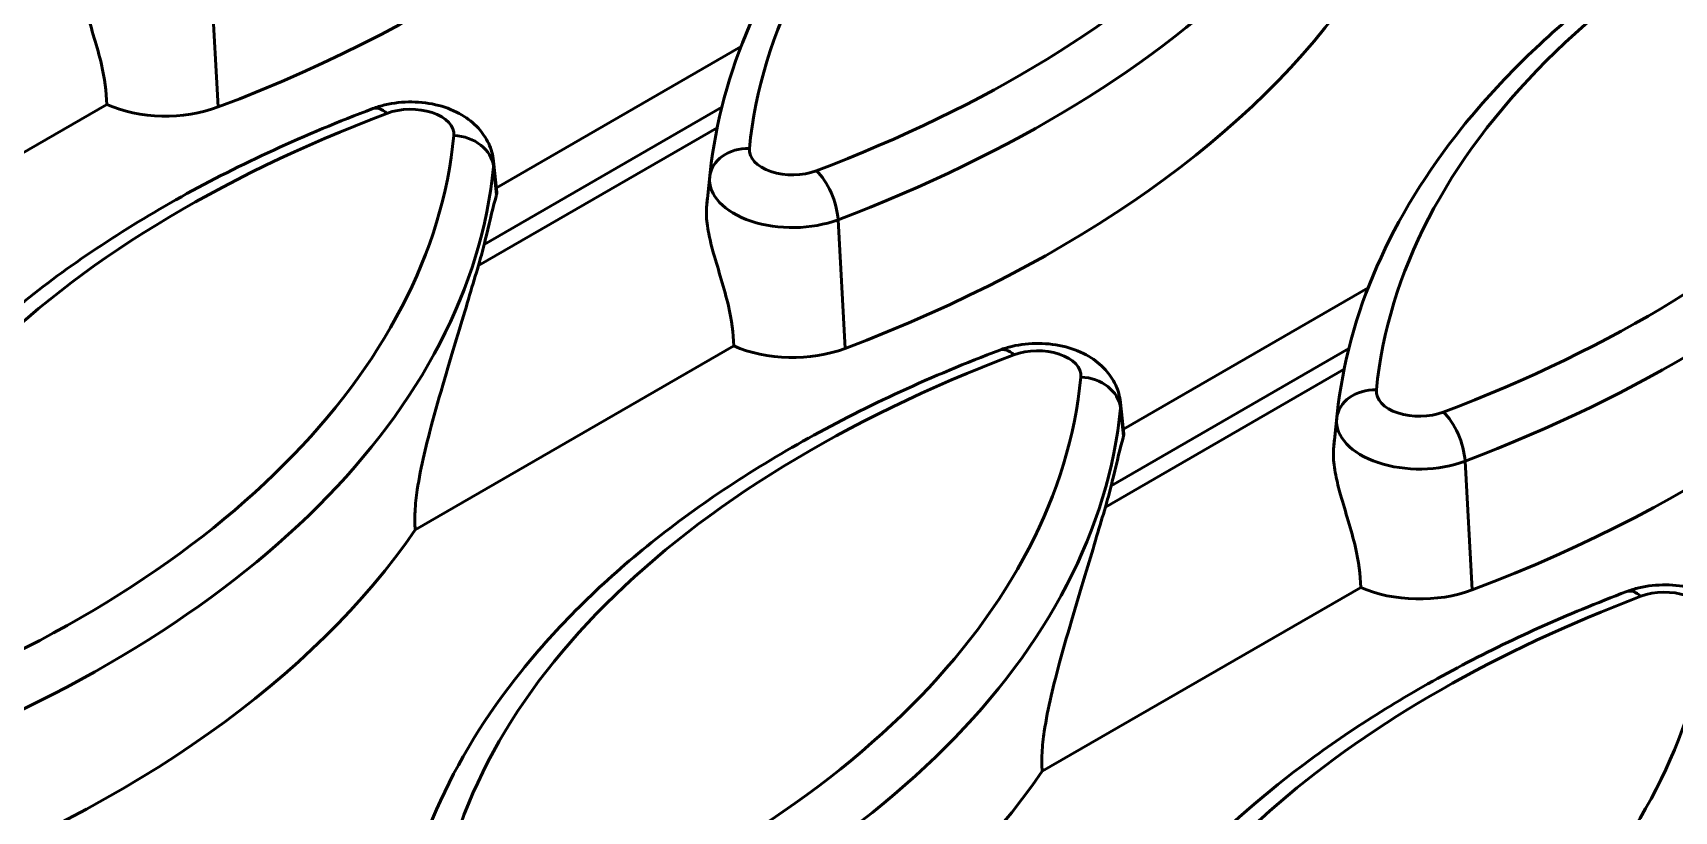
# Model space of a CAD drawing. Header units: millimetres. Extents: x 0 to 2219, y -32 to 1188.
# Drawn here: x 78.85 to 103.53, y 280.79 to 292.49 of the extents above; entities that cross this region are included whole.
import ezdxf

# ---------------------------------------------------------------- set-up
doc = ezdxf.new("R2010")
doc.units = ezdxf.units.MM
doc.header["$LTSCALE"] = 2
doc.layers.add('Sichtbar (ISO)', color=7, linetype='Continuous', lineweight=50)
doc.layers.add('Sichtbar schmal (ISO)', color=7, linetype='Continuous', lineweight=50)

msp = doc.modelspace()

# ---------------------------------------------------------------- linework, layer by layer
at = {"layer": 'Sichtbar (ISO)'}
for p, q in [((85.8231, 290.1554), (89.5022, 292.2795)), ((75.1742, 288.6447), (79.963, 291.4095)), ((85.7798, 290.5585), (85.8302, 290.0894)), ((89.0372, 290.3857), (88.9955, 289.9967)), ((95.2512, 286.5265), (98.9303, 288.6507)), ((84.6023, 285.0158), (89.3911, 287.7806)), ((95.2079, 286.9296), (95.2583, 286.4605)), ((98.4653, 286.7568), (98.4236, 286.3679)), ((94.0304, 281.3869), (98.8192, 284.1517))]:
    msp.add_line(p, q, dxfattribs=at)
for centre, major_axis, start_param, end_param in [((70.6377, 301.0723), (20.085, 0), 5.2921002, 5.9067594), ((80.0657, 297.4435), (20.085, 0), 5.2921002, 5.9067594), ((80.8483, 292.0688), (-1.445, 0), 0.9113221, 2.1505075), ((89.4938, 293.8146), (20.085, 0), 5.2921002, 5.9067594), ((65.9236, 290.9115), (19.91, 0), 6.1148977, 6.1429316), ((90.2764, 288.4399), (-1.445, 0), 0.9113221, 2.1505075), ((75.3517, 287.2826), (19.91, 0), 6.1148977, 6.1429316), ((65.9236, 289.2785), (20.085, 0), 5.2921002, 5.9067594), ((99.7045, 284.811), (-1.445, 0), 0.9113221, 2.1505075), ((75.3517, 285.6496), (20.085, 0), 5.2921002, 5.9067594)]:
    msp.add_ellipse(centre, major_axis=major_axis, ratio=0.5773503, start_param=start_param, end_param=end_param, dxfattribs=at)
for points, knots in [([(98.1081, 299.5115), (97.0833, 299.1241), (96.1183, 298.6806), (94.34, 297.6939), (93.5267, 297.1507), (92.0794, 295.9788), (91.4455, 295.3501), (90.3819, 294.0238), (89.9523, 293.3259), (89.3202, 291.8829), (89.118, 291.1378), (89.0372, 290.3857)], [2.93590568, 2.93590568, 2.93590568, 2.93590568, 3.12174204, 3.12174204, 3.30757839, 3.30757839, 3.49341475, 3.49341475, 3.67925111, 3.67925111, 3.86508746, 3.86508746, 3.86508746, 3.86508746]), ([(107.5362, 295.8826), (106.5114, 295.4952), (105.5464, 295.0517), (103.7681, 294.065), (102.9547, 293.5218), (101.5075, 292.3499), (100.8736, 291.7212), (99.81, 290.3949), (99.3804, 289.697), (98.7483, 288.2541), (98.5461, 287.5089), (98.4653, 286.7568)], [2.93590568, 2.93590568, 2.93590568, 2.93590568, 3.12174204, 3.12174204, 3.30757839, 3.30757839, 3.49341475, 3.49341475, 3.67925111, 3.67925111, 3.86508746, 3.86508746, 3.86508746, 3.86508746]), ([(79.963, 291.4095), (79.9597, 291.5975), (79.9321, 291.8018), (79.8238, 292.2735), (79.7327, 292.5442), (79.634, 292.8942), (79.607, 292.9984), (79.5672, 293.201), (79.555, 293.2995), (79.5512, 293.4341), (79.5528, 293.4814), (79.5573, 293.528)], [0.04336489, 0.04336489, 0.04336489, 0.04336489, 0.19996601, 0.19996601, 0.39993202, 0.39993202, 0.47560066, 0.47560066, 0.55126929, 0.55126929, 0.59299387, 0.59299387, 0.59299387, 0.59299387]), ([(83.9659, 291.3465), (82.9411, 290.9591), (81.9762, 290.5156), (80.1979, 289.5289), (79.3845, 288.9857), (77.9373, 287.8138), (77.3034, 287.1852), (76.2398, 285.8588), (75.8102, 285.1609), (75.178, 283.718), (74.9759, 282.9728), (74.8951, 282.2207)], [2.93590568, 2.93590568, 2.93590568, 2.93590568, 3.12174204, 3.12174204, 3.30757839, 3.30757839, 3.49341475, 3.49341475, 3.67925111, 3.67925111, 3.86508746, 3.86508746, 3.86508746, 3.86508746]), ([(85.7798, 290.5585), (85.7698, 290.6513), (85.7438, 290.7405), (85.6658, 290.9092), (85.6117, 290.986), (85.4772, 291.1334), (85.3937, 291.1972), (85.1948, 291.3154), (85.0767, 291.3615), (84.8234, 291.4281), (84.6872, 291.4452), (84.4155, 291.4478), (84.2801, 291.4335), (84.0864, 291.3875), (84.0257, 291.3691), (83.9659, 291.3465)], [0.8473015, 0.8473015, 0.8473015, 0.8473015, 1.0461813, 1.0461813, 1.2705319, 1.2705319, 1.5560441, 1.5560441, 1.9290652, 1.9290652, 2.3395873, 2.3395873, 2.7469542, 2.7469542, 2.9359057, 2.9359057, 2.9359057, 2.9359057]), ([(85.8253, 290.0504), (85.823, 290.0423), (85.8205, 290.034), (85.7791, 289.8886), (85.7287, 289.6766), (85.6613, 289.3995), (85.6499, 289.3529), (85.6381, 289.3045)], [0.70958265, 0.70958265, 0.70958265, 0.70958265, 0.73010989, 0.73010989, 1.0546565, 1.0546565, 1.11670002, 1.11670002, 1.11670002, 1.11670002]), ([(89.3911, 287.7806), (89.3878, 287.9687), (89.3602, 288.1729), (89.2518, 288.6447), (89.1608, 288.9153), (89.0621, 289.2654), (89.0351, 289.3696), (88.9953, 289.5721), (88.9831, 289.6706), (88.9793, 289.8052), (88.9809, 289.8526), (88.9853, 289.8991)], [0.04336489, 0.04336489, 0.04336489, 0.04336489, 0.19996601, 0.19996601, 0.39993202, 0.39993202, 0.47560066, 0.47560066, 0.55126929, 0.55126929, 0.59299387, 0.59299387, 0.59299387, 0.59299387]), ([(88.9853, 289.8991), (88.9877, 289.9228), (88.9902, 289.9464), (88.9936, 289.9788), (88.9945, 289.9878), (88.9955, 289.9967)], [0.709582647, 0.709582647, 0.709582647, 0.709582647, 0.73010989, 0.73010989, 0.738013886, 0.738013886, 0.738013886, 0.738013886]), ([(85.5523, 288.9861), (85.4728, 288.7168), (85.3765, 288.3916), (85.1402, 287.6057), (84.9952, 287.1337), (84.7812, 286.3453), (84.684, 285.9597), (84.6184, 285.5128), (84.6057, 285.4002), (84.5946, 285.193), (84.5955, 285.0977), (84.6023, 285.0158)], [-1.1741314, -1.1741314, -1.1741314, -1.1741314, -0.8282199, -0.8282199, -0.4165788, -0.4165788, -0.1554996, -0.1554996, -0.0777498, -0.0777498, -0.0059838, -0.0059838, -0.0059838, -0.0059838]), ([(95.2079, 286.9296), (95.1979, 287.0224), (95.1718, 287.1116), (95.0939, 287.2803), (95.0398, 287.3571), (94.9053, 287.5045), (94.8218, 287.5683), (94.6228, 287.6866), (94.5048, 287.7326), (94.2515, 287.7992), (94.1153, 287.8164), (93.8436, 287.819), (93.7082, 287.8046), (93.5145, 287.7586), (93.4538, 287.7403), (93.394, 287.7177)], [0.8473015, 0.8473015, 0.8473015, 0.8473015, 1.0461813, 1.0461813, 1.2705319, 1.2705319, 1.5560441, 1.5560441, 1.9290652, 1.9290652, 2.3395873, 2.3395873, 2.7469542, 2.7469542, 2.9359057, 2.9359057, 2.9359057, 2.9359057]), ([(93.394, 287.7177), (92.3692, 287.3303), (91.4043, 286.8868), (89.626, 285.9), (88.8126, 285.3568), (87.3654, 284.185), (86.7315, 283.5563), (85.6679, 282.2299), (85.2383, 281.532), (84.6061, 280.0891), (84.4039, 279.3439), (84.3232, 278.5918)], [2.93590568, 2.93590568, 2.93590568, 2.93590568, 3.12174204, 3.12174204, 3.30757839, 3.30757839, 3.49341475, 3.49341475, 3.67925111, 3.67925111, 3.86508746, 3.86508746, 3.86508746, 3.86508746]), ([(95.2534, 286.4215), (95.251, 286.4135), (95.2486, 286.4051), (95.2072, 286.2597), (95.1568, 286.0477), (95.0894, 285.7706), (95.078, 285.7241), (95.0662, 285.6757)], [0.70958265, 0.70958265, 0.70958265, 0.70958265, 0.73010989, 0.73010989, 1.0546565, 1.0546565, 1.11670002, 1.11670002, 1.11670002, 1.11670002]), ([(98.4134, 286.2702), (98.4158, 286.2939), (98.4182, 286.3175), (98.4217, 286.3499), (98.4226, 286.3589), (98.4236, 286.3679)], [0.709582647, 0.709582647, 0.709582647, 0.709582647, 0.73010989, 0.73010989, 0.738013886, 0.738013886, 0.738013886, 0.738013886]), ([(98.8192, 284.1517), (98.8158, 284.3398), (98.7883, 284.544), (98.6799, 285.0158), (98.5889, 285.2864), (98.4902, 285.6365), (98.4632, 285.7407), (98.4234, 285.9433), (98.4112, 286.0417), (98.4074, 286.1763), (98.409, 286.2237), (98.4134, 286.2702)], [0.04336489, 0.04336489, 0.04336489, 0.04336489, 0.19996601, 0.19996601, 0.39993202, 0.39993202, 0.47560066, 0.47560066, 0.55126929, 0.55126929, 0.59299387, 0.59299387, 0.59299387, 0.59299387]), ([(94.9804, 285.3573), (94.9009, 285.0879), (94.8046, 284.7627), (94.5683, 283.9768), (94.4233, 283.5048), (94.2093, 282.7165), (94.1121, 282.3309), (94.0465, 281.8839), (94.0338, 281.7713), (94.0227, 281.5641), (94.0236, 281.4688), (94.0304, 281.3869)], [-1.1741314, -1.1741314, -1.1741314, -1.1741314, -0.8282199, -0.8282199, -0.4165788, -0.4165788, -0.1554996, -0.1554996, -0.0777498, -0.0777498, -0.0059838, -0.0059838, -0.0059838, -0.0059838]), ([(102.8221, 284.0888), (101.9227, 283.7488), (101.0693, 283.3656), (99.4763, 282.521), (98.7368, 282.0598), (97.3911, 281.0686), (96.7847, 280.5387), (95.7227, 279.421), (95.2668, 278.833), (94.5218, 277.6117), (94.2326, 276.9783), (94.0338, 276.3311)], [2.93590568, 2.93590568, 2.93590568, 2.93590568, 3.09901472, 3.09901472, 3.26212376, 3.26212376, 3.42523281, 3.42523281, 3.58834185, 3.58834185, 3.75145089, 3.75145089, 3.75145089, 3.75145089]), ([(104.636, 283.3008), (104.626, 283.3936), (104.5999, 283.4828), (104.522, 283.6514), (104.4679, 283.7283), (104.3334, 283.8756), (104.2499, 283.9394), (104.0509, 284.0577), (103.9329, 284.1038), (103.6796, 284.1703), (103.5434, 284.1875), (103.2717, 284.1901), (103.1363, 284.1758), (102.9426, 284.1297), (102.8819, 284.1114), (102.8221, 284.0888)], [0.8473015, 0.8473015, 0.8473015, 0.8473015, 1.0461813, 1.0461813, 1.2705319, 1.2705319, 1.5560441, 1.5560441, 1.9290652, 1.9290652, 2.3395873, 2.3395873, 2.7469542, 2.7469542, 2.9359057, 2.9359057, 2.9359057, 2.9359057]), ([(104.4085, 281.7284), (104.329, 281.4591), (104.2327, 281.1338), (103.9964, 280.3479), (103.8514, 279.8759), (103.6374, 279.0876), (103.5402, 278.702), (103.4746, 278.255), (103.4618, 278.1425), (103.4522, 277.9623), (103.4517, 277.8921), (103.4542, 277.8275)], [-1.1741314, -1.1741314, -1.1741314, -1.1741314, -0.8282199, -0.8282199, -0.4165788, -0.4165788, -0.1554996, -0.1554996, -0.0777498, -0.0777498, -0.0254886, -0.0254886, -0.0254886, -0.0254886])]:
    msp.add_open_spline(points, degree=3, knots=knots, dxfattribs=at)
for points in [[(85.8302, 290.0894), (85.8313, 290.0788), (85.8297, 290.0655), (85.8253, 290.0504)], [(95.2583, 286.4605), (95.2594, 286.4499), (95.2577, 286.4367), (95.2534, 286.4215)]]:
    msp.add_open_spline(points, degree=3, dxfattribs=at)
at = {"layer": 'Sichtbar schmal (ISO)'}
for p, q in [((81.5319, 293.305), (81.6398, 291.3708)), ((85.6381, 289.3045), (89.2124, 291.3682)), ((89.1421, 291.0587), (85.5523, 288.9861)), ((85.7802, 290.4735), (85.8253, 290.0504)), ((89.0305, 290.3193), (88.9853, 289.8991)), ((90.96, 289.6761), (91.0679, 287.742)), ((95.0662, 285.6757), (98.6405, 287.7393)), ((98.5702, 287.4298), (94.9804, 285.3573)), ((95.2083, 286.8446), (95.2534, 286.4215)), ((98.4585, 286.6904), (98.4134, 286.2702)), ((100.3881, 286.0472), (100.496, 284.1131))]:
    msp.add_line(p, q, dxfattribs=at)
for centre, major_axis, ratio, start_param, end_param in [((108.8871, 290.1225), (-19.2902, 0), 0.5773503, 5.2921002, 6.2270729), ((80.0657, 299.7297), (19.2902, 0), 0.5773503, 5.2921002, 6.2270729), ((80.0657, 299.2824), (19.8879, 0), 0.5773503, 5.2921002, 6.2270729), ((118.3152, 286.4937), (-19.2902, 0), 0.5773503, 5.2921002, 6.2270729), ((89.4938, 296.1008), (19.2902, 0), 0.5773503, 5.2921002, 6.2270729), ((89.4938, 295.6536), (19.8879, 0), 0.5773503, 5.2921002, 6.2270729), ((94.7449, 281.9576), (-19.2902, 0), 0.5773503, 5.2921002, 6.2270729), ((84.1781, 290.7853), (-0.2122, 0.5612), 0.4472624, 5.5814881, 6.2831853), ((84.5343, 290.9611), (0.6502, 0), 0.5773503, 6.2270729, 8.4336928), ((65.9236, 291.5647), (19.2902, 0), 0.5773503, 5.2921002, 6.2270729), ((85.1835, 290.4502), (0.5972, -0.0581), 0.8152115, 0.1664141, 1.6499439), ((89.6272, 290.2573), (-0.5972, 0.0581), 0.8152115, 4.7915366, 6.2750665), ((90.2764, 290.7261), (-0.6502, 0), 0.5773503, 6.2270729, 8.4336928), ((84.5343, 290.5139), (1.2479, 0), 0.5773503, 6.2270729, 6.3450887), ((65.9236, 291.1175), (19.8879, 0), 0.5773503, 5.2921002, 6.2270729), ((90.2764, 290.2789), (-1.2479, 0), 0.5773503, 6.2270729, 8.4336928), ((108.8871, 289.6753), (-19.8879, 0), 0.5773503, 6.221282, 6.2270729), ((90.6326, 289.9221), (0.2122, -0.5612), 0.4472624, 0.9563656, 2.4398955), ((104.173, 278.3287), (-19.2902, 0), 0.5773503, 5.2921002, 6.2270729), ((93.6062, 287.1564), (-0.2122, 0.5612), 0.4472624, 5.5814881, 6.2831853), ((93.9624, 287.3323), (0.6502, 0), 0.5773503, 6.2270729, 8.4336928), ((75.3517, 287.9358), (19.2902, 0), 0.5773503, 5.2921002, 6.2270729), ((94.6115, 286.8213), (0.5972, -0.0581), 0.8152115, 0.1664141, 1.6499439), ((99.0553, 286.6284), (-0.5972, 0.0581), 0.8152115, 4.7915366, 6.2750665), ((99.7045, 287.0972), (-0.6502, 0), 0.5773503, 6.2270729, 8.4336928), ((75.3517, 287.4886), (19.8879, 0), 0.5773503, 5.2921002, 6.2270729), ((93.9624, 286.8851), (1.2479, 0), 0.5773503, 6.2270729, 6.3450887), ((99.7045, 286.65), (-1.2479, 0), 0.5773503, 6.2270729, 8.4336928), ((118.3152, 286.0465), (-19.8879, 0), 0.5773503, 6.221282, 6.2270729), ((100.0607, 286.2933), (0.2122, -0.5612), 0.4472624, 0.9563656, 2.4398955), ((103.0343, 283.5275), (-0.2122, 0.5612), 0.4472624, 5.5814881, 6.2831853), ((103.3905, 283.7034), (0.6502, 0), 0.5773503, 6.2270729, 8.4336928), ((113.6011, 274.6998), (-19.2902, 0), 0.5773503, 5.2921002, 6.0913587), ((84.7798, 284.3069), (19.2902, 0), 0.5773503, 5.7862862, 6.2270729), ((84.7798, 283.8597), (19.8879, 0), 0.5773503, 5.787552, 6.2270729)]:
    msp.add_ellipse(centre, major_axis=major_axis, ratio=ratio, start_param=start_param, end_param=end_param, dxfattribs=at)

doc.saveas('drawing.dxf')
